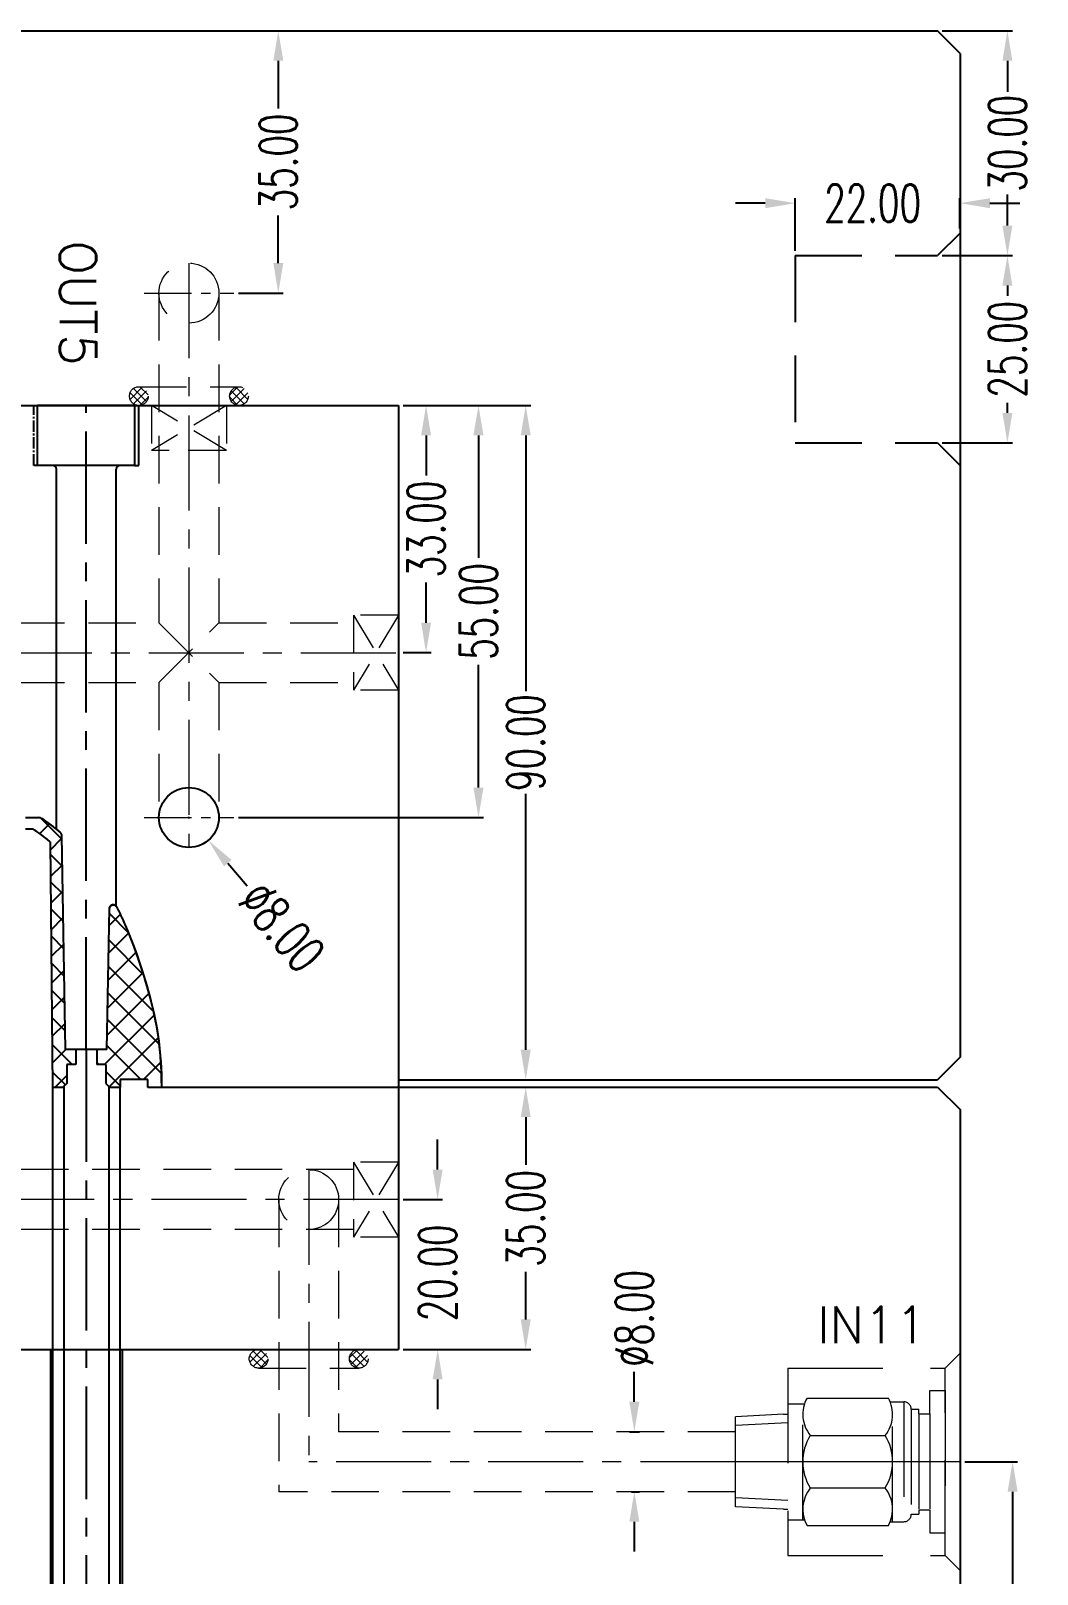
# Model space of a CAD drawing. Header units: inches. Extents: x 157915 to 159347, y -49911 to -48898.
# Drawn here: x 158297.3 to 158431.8, y -49664.1 to -49458.1 of the extents above; entities that cross this region are included whole.
import ezdxf
from ezdxf.enums import TextEntityAlignment as Align

# ---------------------------------------------------------------- set-up
doc = ezdxf.new("R2010")
doc.units = ezdxf.units.IN
doc.header["$LTSCALE"] = 2
doc.header["$MEASUREMENT"] = 0
doc.header["$PDMODE"] = 3
doc.header["$PDSIZE"] = 0.3125
for name, pattern in [('CENTER', [50.8, 31.75, -6.35, 6.35, -6.35]), ('CENTER2', [1.125, 0.75, -0.125, 0.125, -0.125]), ('HIDDEN', [9.525, 6.35, -3.175])]:
    doc.linetypes.add(name, pattern=pattern)
doc.layers.get('0').update_dxf_attribs({"linetype": 'CONTINUOUS'})
doc.layers.get('Defpoints').update_dxf_attribs({"linetype": 'CONTINUOUS'})
for name, color, linetype in [('5', 5, 'CONTINUOUS'), ('CAV-COR', 1, 'CONTINUOUS'), ('COOL', 171, 'CONTINUOUS'), ('PIN', 4, 'CONTINUOUS'), ('WT', 4, 'CONTINUOUS')]:
    doc.layers.add(name, color=color, linetype=linetype)
doc.layers.add('dim', color=3, linetype='CONTINUOUS', lineweight=15)
doc.layers.add('WR', color=122, linetype='HIDDEN', lineweight=18)
doc.styles.get("Standard").update_dxf_attribs({"font": 'txt.shx', "width": 0.67})
doc.dimstyles.new('2.00', dxfattribs={"dimtxt": 5, "dimasz": 4, "dimexe": 0.666, "dimexo": 0.626, "dimgap": 1, "dimtad": 0, "dimzin": 0, "dimdsep": 46, "dimtxsty": 'Standard', "dimcen": 0.09, "dimclrd": 3, "dimclre": 3, "dimclrt": 7, "dimazin": 0, "dimtfac": 1, "dimtofl": 0, "dimtmove": 0, "dimatfit": 0, "dimfxl": 0, "dimtolj": 1, "dimtzin": 0, "dimarcsym": 0})

# ---------------------------------------------------------------- blocks, each defined once
blk = doc.blocks.new('*D37141')
at = {"layer": 'Defpoints', "color": 0}
for p in [(158418.44, -49488.07), (158418.44, -49513.07), (158427.78, -49513.07)]:
    blk.add_point(p, dxfattribs=at)
at = {"layer": 'dim', "color": 3, "linetype": 'ByBlock', "lineweight": -2}
for p, q in [((158419.07, -49488.07), (158428.44, -49488.07)), ((158427.78, -49492.07), (158427.78, -49493.43)), ((158427.78, -49509.07), (158427.78, -49507.71)), ((158419.07, -49513.07), (158428.44, -49513.07))]:
    blk.add_line(p, q, dxfattribs=at)
at = {"layer": 'dim', "color": 3, "linetype": 'ByBlock'}
for points in [[(158428.44, -49492.07), (158427.11, -49492.07), (158427.78, -49488.07)], [(158427.11, -49509.07), (158428.44, -49509.07), (158427.78, -49513.07)]]:
    blk.add_solid(points, dxfattribs=at)
at = {"layer": 'dim', "color": 7, "linetype": 'ByBlock', "insert": (158427.78, -49500.57), "char_height": 5, "attachment_point": 5, "rotation": 90}
blk.add_mtext('\\A1;25.00', dxfattribs=at)
blk = doc.blocks.new('*D37142')
at = {"layer": 'Defpoints', "color": 0}
for p in [(158399.44, -49481.07), (158421.44, -49485.07), (158399.44, -49488.07)]:
    blk.add_point(p, dxfattribs=at)
at = {"layer": 'dim', "color": 3, "linetype": 'ByBlock', "lineweight": -2}
for p, q in [((158395.44, -49481.07), (158391.44, -49481.07)), ((158399.44, -49487.44), (158399.44, -49480.41)), ((158421.44, -49484.44), (158421.44, -49480.41)), ((158425.44, -49481.07), (158429.44, -49481.07))]:
    blk.add_line(p, q, dxfattribs=at)
at = {"layer": 'dim', "color": 3, "linetype": 'ByBlock'}
for points in [[(158395.44, -49481.74), (158395.44, -49480.41), (158399.44, -49481.07)], [(158425.44, -49480.41), (158425.44, -49481.74), (158421.44, -49481.07)]]:
    blk.add_solid(points, dxfattribs=at)
at = {"layer": 'dim', "color": 7, "linetype": 'ByBlock', "insert": (158409.77, -49481.07), "char_height": 5, "attachment_point": 5}
blk.add_mtext('\\A1;22.00', dxfattribs=at)
blk = doc.blocks.new('*D37151')
at = {"layer": 'Defpoints', "color": 0}
for p in [(158346.44, -49599.07), (158363.43, -49599.07), (158346.44, -49634.07)]:
    blk.add_point(p, dxfattribs=at)
at = {"layer": 'dim', "color": 3, "linetype": 'ByBlock', "lineweight": -2}
for p, q in [((158347.07, -49599.07), (158364.1, -49599.07)), ((158363.43, -49603.07), (158363.43, -49609.43)), ((158363.43, -49630.07), (158363.43, -49623.71)), ((158347.07, -49634.07), (158364.1, -49634.07))]:
    blk.add_line(p, q, dxfattribs=at)
at = {"layer": 'dim', "color": 3, "linetype": 'ByBlock'}
for points in [[(158364.1, -49603.07), (158362.76, -49603.07), (158363.43, -49599.07)], [(158362.76, -49630.07), (158364.1, -49630.07), (158363.43, -49634.07)]]:
    blk.add_solid(points, dxfattribs=at)
at = {"layer": 'dim', "color": 7, "linetype": 'ByBlock', "insert": (158363.43, -49616.57), "char_height": 5, "attachment_point": 5, "rotation": 90}
blk.add_mtext('\\A1;35.00', dxfattribs=at)
blk = doc.blocks.new('*D37152')
at = {"layer": 'Defpoints', "color": 0}
for p in [(158346.44, -49508.07), (158363.43, -49508.07), (158346.44, -49598.07)]:
    blk.add_point(p, dxfattribs=at)
at = {"layer": 'dim', "color": 3, "linetype": 'ByBlock', "lineweight": -2}
for p, q in [((158347.07, -49508.07), (158364.1, -49508.07)), ((158363.43, -49512.07), (158363.43, -49546.21)), ((158363.43, -49594.07), (158363.43, -49559.93)), ((158347.07, -49598.07), (158364.1, -49598.07))]:
    blk.add_line(p, q, dxfattribs=at)
at = {"layer": 'dim', "color": 3, "linetype": 'ByBlock'}
for points in [[(158364.1, -49512.07), (158362.76, -49512.07), (158363.43, -49508.07)], [(158362.76, -49594.07), (158364.1, -49594.07), (158363.43, -49598.07)]]:
    blk.add_solid(points, dxfattribs=at)
at = {"layer": 'dim', "color": 7, "linetype": 'ByBlock', "insert": (158363.43, -49553.07), "char_height": 5, "attachment_point": 5, "rotation": 90}
blk.add_mtext('\\A1;90.00', dxfattribs=at)
blk = doc.blocks.new('*D37156')
at = {"layer": 'Defpoints', "color": 0}
for p in [(158418.44, -49458.07), (158427.78, -49458.07), (158418.44, -49488.07)]:
    blk.add_point(p, dxfattribs=at)
at = {"layer": 'dim', "color": 3, "linetype": 'ByBlock', "lineweight": -2}
for p, q in [((158419.07, -49458.07), (158428.44, -49458.07)), ((158427.78, -49462.07), (158427.78, -49466.21)), ((158427.78, -49484.07), (158427.78, -49479.93)), ((158419.07, -49488.07), (158428.44, -49488.07))]:
    blk.add_line(p, q, dxfattribs=at)
at = {"layer": 'dim', "color": 3, "linetype": 'ByBlock'}
for points in [[(158428.44, -49462.07), (158427.11, -49462.07), (158427.78, -49458.07)], [(158427.11, -49484.07), (158428.44, -49484.07), (158427.78, -49488.07)]]:
    blk.add_solid(points, dxfattribs=at)
at = {"layer": 'dim', "color": 7, "linetype": 'ByBlock', "insert": (158427.78, -49473.07), "char_height": 5, "attachment_point": 5, "rotation": 90}
blk.add_mtext('\\A1;30.00', dxfattribs=at)
blk = doc.blocks.new('*X36757')
at = {"color": 0}
for p, q in [((-7.86, -0.44), (-6.25, 1.17)), ((-6.25, -1.17), (-7.86, 0.44)), ((-5.66, -0.71), (-7.4, 1.03)), ((-7.4, -1.03), (-5.66, 0.71)), ((-5.45, 0.15), (-6.54, 1.24)), ((5.45, 0.15), (6.54, 1.24)), ((5.66, -0.71), (7.4, 1.03)), ((7.4, -1.03), (5.66, 0.71)), ((7.86, -0.44), (6.25, 1.17)), ((6.25, -1.17), (7.86, 0.44)), ((-6.54, -1.24), (-5.45, -0.15)), ((6.54, -1.24), (5.45, -0.15))]:
    blk.add_line(p, q, dxfattribs=at)
blk = doc.blocks.new('*D37170')
at = {"layer": 'Defpoints', "color": 0}
for p in [(158346.44, -49508.07), (158346.44, -49541.07), (158350.12, -49541.07)]:
    blk.add_point(p, dxfattribs=at)
at = {"layer": 'dim', "color": 3, "linetype": 'ByBlock', "lineweight": -2}
for p, q in [((158347.07, -49508.07), (158350.79, -49508.07)), ((158350.12, -49512.07), (158350.12, -49517.43)), ((158350.12, -49537.07), (158350.12, -49531.71)), ((158347.07, -49541.07), (158350.79, -49541.07))]:
    blk.add_line(p, q, dxfattribs=at)
at = {"layer": 'dim', "color": 3, "linetype": 'ByBlock'}
for points in [[(158350.79, -49512.07), (158349.46, -49512.07), (158350.12, -49508.07)], [(158349.46, -49537.07), (158350.79, -49537.07), (158350.12, -49541.07)]]:
    blk.add_solid(points, dxfattribs=at)
at = {"layer": 'dim', "color": 7, "linetype": 'ByBlock', "insert": (158350.12, -49524.57), "char_height": 5, "attachment_point": 5, "rotation": 90}
blk.add_mtext('\\A1;33.00', dxfattribs=at)
blk = doc.blocks.new('*D37171')
at = {"layer": 'Defpoints', "color": 0}
for p in [(158346.44, -49508.07), (158324.44, -49563.07), (158357.12, -49563.07)]:
    blk.add_point(p, dxfattribs=at)
at = {"layer": 'dim', "color": 3, "linetype": 'ByBlock', "lineweight": -2}
for p, q in [((158347.07, -49508.07), (158357.78, -49508.07)), ((158357.12, -49512.07), (158357.12, -49528.43)), ((158357.12, -49559.07), (158357.12, -49542.71)), ((158325.07, -49563.07), (158357.78, -49563.07))]:
    blk.add_line(p, q, dxfattribs=at)
at = {"layer": 'dim', "color": 3, "linetype": 'ByBlock'}
for points in [[(158357.79, -49512.07), (158356.45, -49512.07), (158357.12, -49508.07)], [(158356.45, -49559.07), (158357.79, -49559.07), (158357.12, -49563.07)]]:
    blk.add_solid(points, dxfattribs=at)
at = {"layer": 'dim', "color": 7, "linetype": 'ByBlock', "insert": (158357.12, -49535.57), "char_height": 5, "attachment_point": 5, "rotation": 90}
blk.add_mtext('\\A1;55.00', dxfattribs=at)
blk = doc.blocks.new('*D37172')
at = {"layer": 'Defpoints', "color": 0}
for p in [(158315.85, -49560.03), (158321.04, -49566.12)]:
    blk.add_point(p, dxfattribs=at)
at = {"layer": 'dim', "color": 3, "linetype": 'ByBlock', "lineweight": -2}
for p, q in [((158318.35, -49563.07), (158318.53, -49563.07)), ((158318.44, -49563.16), (158318.44, -49562.98)), ((158323.63, -49569.16), (158326.23, -49572.2))]:
    blk.add_line(p, q, dxfattribs=at)
at = {"layer": 'dim', "color": 3, "linetype": 'ByBlock'}
blk.add_solid([(158324.14, -49568.73), (158323.13, -49569.59), (158321.04, -49566.12)], dxfattribs=at)
at = {"layer": 'dim', "color": 7, "linetype": 'ByBlock', "insert": (158330.86, -49577.64), "char_height": 5, "attachment_point": 5, "rotation": 310.4413}
blk.add_mtext('\\A1;%%c8.00', dxfattribs=at)
blk = doc.blocks.new('*D37173')
at = {"layer": 'Defpoints', "color": 0}
for p in [(158325.85, -49458.07), (158330.38, -49458.07), (158324.44, -49493.07)]:
    blk.add_point(p, dxfattribs=at)
at = {"layer": 'dim', "color": 3, "linetype": 'ByBlock', "lineweight": -2}
for p, q in [((158326.48, -49458.07), (158331.05, -49458.07)), ((158330.38, -49462.07), (158330.38, -49468.43)), ((158330.38, -49489.07), (158330.38, -49482.71)), ((158325.07, -49493.07), (158331.05, -49493.07))]:
    blk.add_line(p, q, dxfattribs=at)
at = {"layer": 'dim', "color": 3, "linetype": 'ByBlock'}
for points in [[(158331.05, -49462.07), (158329.72, -49462.07), (158330.38, -49458.07)], [(158329.72, -49489.07), (158331.05, -49489.07), (158330.38, -49493.07)]]:
    blk.add_solid(points, dxfattribs=at)
at = {"layer": 'dim', "color": 7, "linetype": 'ByBlock', "insert": (158330.38, -49475.57), "char_height": 5, "attachment_point": 5, "rotation": 90}
blk.add_mtext('{\\A1;35.00}', dxfattribs=at)
blk = doc.blocks.new('*D37240')
at = {"layer": 'Defpoints', "color": 0}
for p in [(158346.44, -49614.07), (158351.67, -49614.07), (158346.44, -49634.07)]:
    blk.add_point(p, dxfattribs=at)
at = {"layer": 'dim', "color": 3, "linetype": 'ByBlock', "lineweight": -2}
for p, q in [((158351.67, -49610.07), (158351.67, -49606.07)), ((158347.07, -49614.07), (158352.33, -49614.07)), ((158347.07, -49634.07), (158352.33, -49634.07)), ((158351.67, -49638.07), (158351.67, -49642.07))]:
    blk.add_line(p, q, dxfattribs=at)
at = {"layer": 'dim', "color": 3, "linetype": 'ByBlock'}
for points in [[(158351, -49610.07), (158352.33, -49610.07), (158351.67, -49614.07)], [(158352.33, -49638.07), (158351, -49638.07), (158351.67, -49634.07)]]:
    blk.add_solid(points, dxfattribs=at)
at = {"layer": 'dim', "color": 7, "linetype": 'ByBlock', "insert": (158351.67, -49623.86), "char_height": 5, "attachment_point": 5, "rotation": 90}
blk.add_mtext('\\A1;20.00', dxfattribs=at)
blk = doc.blocks.new('*D37241')
at = {"layer": 'Defpoints', "color": 0}
for p in [(158421.44, -49649.07), (158428.47, -49649.07), (158418.44, -49699.07)]:
    blk.add_point(p, dxfattribs=at)
at = {"layer": 'dim', "color": 3, "linetype": 'ByBlock', "lineweight": -2}
for p, q in [((158422.07, -49649.07), (158429.14, -49649.07)), ((158428.47, -49653.07), (158428.47, -49667.21)), ((158428.47, -49695.07), (158428.47, -49680.93)), ((158419.07, -49699.07), (158429.14, -49699.07))]:
    blk.add_line(p, q, dxfattribs=at)
at = {"layer": 'dim', "color": 3, "linetype": 'ByBlock'}
for points in [[(158429.14, -49653.07), (158427.8, -49653.07), (158428.47, -49649.07)], [(158427.8, -49695.07), (158429.14, -49695.07), (158428.47, -49699.07)]]:
    blk.add_solid(points, dxfattribs=at)
at = {"layer": 'dim', "color": 7, "linetype": 'ByBlock', "insert": (158428.47, -49674.07), "char_height": 5, "attachment_point": 5, "rotation": 90}
blk.add_mtext('\\A1;50.00', dxfattribs=at)
blk = doc.blocks.new('*D37242')
at = {"layer": 'Defpoints', "color": 0}
for p in [(158376.66, -49645.07), (158377.94, -49645.07), (158376.93, -49653.07)]:
    blk.add_point(p, dxfattribs=at)
at = {"layer": 'dim', "color": 3, "linetype": 'ByBlock', "lineweight": -2}
for p, q in [((158377.94, -49641.07), (158377.94, -49637.07)), ((158377.29, -49645.07), (158378.61, -49645.07)), ((158377.56, -49653.07), (158378.61, -49653.07)), ((158377.94, -49657.07), (158377.94, -49661.07))]:
    blk.add_line(p, q, dxfattribs=at)
at = {"layer": 'dim', "color": 3, "linetype": 'ByBlock'}
for points in [[(158377.28, -49641.07), (158378.61, -49641.07), (158377.94, -49645.07)], [(158378.61, -49657.07), (158377.28, -49657.07), (158377.94, -49653.07)]]:
    blk.add_solid(points, dxfattribs=at)
at = {"layer": 'dim', "color": 7, "linetype": 'ByBlock', "insert": (158377.94, -49629.93), "char_height": 5, "attachment_point": 5, "rotation": 90}
blk.add_mtext('%%c8.00', dxfattribs=at)
blk = doc.blocks.new('20150129.111502')
at = {"layer": '5', "color": 122, "linetype": 'HIDDEN', "lineweight": 0}
for p, q in [((0, 14.5), (0, -14.5)), ((2, 12.5), (0, 14.5)), ((2, 12.5), (2, -12.5)), ((23, 12.5), (2, 12.5)), ((23, -12.5), (23, 12.5)), ((2, -9.5), (2, 9.5)), ((4.01, 9.5), (2, 9.5)), ((4.01, 6.4), (4.01, 9.5)), ((20.43, 8.5), (9.57, 8.5)), ((4.01, -6.4), (4.01, 6.4)), ((5.51, 6.4), (4.01, 6.4)), ((5.51, 6.4), (5.51, 7)), ((6.51, 7), (5.51, 7)), ((5.51, 6.4), (5.51, 7)), ((5.51, -6.4), (5.51, 6.4)), ((6.51, -7), (6.51, 7)), ((7.51, -8), (7.51, 8)), ((9.33, 8), (7.51, 8)), ((9, 8), (9, -8)), ((23, 7.75), (20.77, 7.75)), ((21, 7.75), (21, -7.75)), ((23.56, 6.35), (23, 6.35)), ((23.56, 6.35), (30, 6.01)), ((23, 5.19), (30, 4.82)), ((30, 6.01), (30, -6.01)), ((20.01, 3.5), (9.99, 3.5)), ((20.01, -3.5), (9.99, -3.5)), ((23, -5.19), (30, -4.82)), ((23.56, -6.35), (30, -6.01)), ((5.51, -6.4), (4.01, -6.4)), ((4.01, -6.4), (4.01, -9.5)), ((5.51, -6.4), (5.51, -7)), ((5.51, -6.4), (5.51, -7)), ((6.51, -7), (5.51, -7)), ((9.33, -8), (7.51, -8)), ((23, -7.75), (20.77, -7.75)), ((23.56, -6.35), (23, -6.35)), ((4.01, -9.5), (2, -9.5)), ((20.43, -8.5), (9.57, -8.5)), ((2, -12.5), (0, -14.5)), ((23, -12.5), (2, -12.5))]:
    blk.add_line(p, q, dxfattribs=at)
at = {"layer": '5', "color": 122, "linetype": 'CENTER', "lineweight": 0, "ltscale": 0.5}
blk.add_line((0, 0), (30, 0), dxfattribs=at)
at = {"layer": '5', "color": 122, "linetype": 'HIDDEN', "lineweight": 0}
for centre, radius, start, end in [((13.47, 6.32), 4.47, 150.752, 219.0183), ((16.53, 6.32), 4.47, 320.9817, 29.248), ((7.51, 7), 1, 90, 180), ((15.66, 0), 6.66, 148.3016, 211.6984), ((14.34, 0), 6.66, 328.3016, 31.6984), ((13.47, -6.32), 4.47, 140.9817, 209.248), ((16.53, -6.32), 4.47, 330.752, 39.0183), ((7.51, -7), 1, 180, 270)]:
    blk.add_arc(centre, radius, start, end, dxfattribs=at)

msp = doc.modelspace()

# ---------------------------------------------------------------- linework, layer by layer
at = {"linetype": 'Continuous'}
for p, q in [((158074.445, -49458.071), (158418.445, -49458.071)), ((158421.445, -49461.071), (158418.445, -49458.071)), ((158421.445, -49461.071), (158421.445, -49595.071)), ((158421.445, -49595.071), (158418.445, -49598.071)), ((158346.445, -49598.071), (158418.445, -49598.071)), ((158346.445, -49599.071), (158418.445, -49599.071)), ((158418.445, -49599.071), (158421.445, -49602.071)), ((158421.445, -49602.071), (158421.445, -49696.071))]:
    msp.add_line(p, q, dxfattribs=at)
at = {"color": 8, "linetype": 'HIDDEN', "ltscale": 0.7}
for p, q in [((158421.445, -49485.071), (158418.445, -49488.071)), ((158399.445, -49488.071), (158399.445, -49513.071)), ((158399.445, -49488.071), (158418.445, -49488.071)), ((158399.445, -49513.071), (158418.445, -49513.071)), ((158418.445, -49513.071), (158421.445, -49516.071))]:
    msp.add_line(p, q, dxfattribs=at)
at = {"layer": 'CAV-COR'}
for p, q in [((158146.445, -49508.071), (158346.445, -49508.071)), ((158346.445, -49508.071), (158346.445, -49634.071)), ((158296.594, -49563.092), (158298.302, -49563.092)), ((158298.681, -49563.166), (158301.481, -49565.966)), ((158298.866, -49563.265), (158299.304, -49563.568)), ((158299.158, -49563.466), (158299.444, -49563.667)), ((158299.304, -49563.568), (158299.728, -49563.873)), ((158296.594, -49564.599), (158297.608, -49564.599)), ((158298.02, -49564.878), (158297.608, -49564.599)), ((158298.156, -49564.972), (158297.884, -49564.785)), ((158298.422, -49565.16), (158298.02, -49564.878)), ((158298.814, -49565.446), (158298.423, -49565.161)), ((158298.508, -49565.223), (158299.803, -49563.929)), ((158298.941, -49565.542), (158298.685, -49565.351)), ((158299.195, -49565.736), (158298.814, -49565.446)), ((158299.724, -49563.87), (158299.998, -49564.073)), ((158299.728, -49563.873), (158300.14, -49564.181)), ((158299.998, -49564.073), (158300.266, -49564.278)), ((158300.14, -49564.181), (158300.539, -49564.49)), ((158300.53, -49564.484), (158300.925, -49564.802)), ((158300.79, -49564.693), (158301.046, -49564.904)), ((158300.925, -49564.802), (158301.298, -49565.117)), ((158301.971, -49594.046), (158301.473, -49565.49)), ((158299.566, -49566.029), (158299.195, -49565.736)), ((158299.687, -49566.127), (158299.442, -49565.93)), ((158299.927, -49566.326), (158299.566, -49566.029)), ((158299.927, -49566.326), (158300.212, -49599.071)), ((158299.936, -49567.388), (158301.479, -49565.845)), ((158299.941, -49568.019), (158301.545, -49569.622)), ((158299.967, -49570.949), (158301.541, -49569.375)), ((158299.973, -49571.643), (158301.609, -49573.278)), ((158299.998, -49574.51), (158301.602, -49572.906)), ((158300.005, -49575.266), (158301.672, -49576.934)), ((158307.499, -49594.046), (158307.827, -49575.22)), ((158307.816, -49575.893), (158310.332, -49578.409)), ((158307.835, -49575.145), (158307.827, -49575.22)), ((158307.827, -49575.22), (158307.831, -49575.164)), ((158308.778, -49575.002), (158308.739, -49574.939)), ((158308.778, -49575.002), (158309.035, -49575.518)), ((158309.027, -49575.5), (158309.284, -49576.032)), ((158300.029, -49578.071), (158301.664, -49576.436)), ((158307.788, -49577.497), (158309.274, -49576.01)), ((158309.271, -49576.003), (158309.525, -49576.544)), ((158309.51, -49576.511), (158309.757, -49577.053)), ((158309.744, -49577.024), (158309.981, -49577.56)), ((158309.973, -49577.542), (158310.197, -49578.064)), ((158300.036, -49578.89), (158301.736, -49580.59)), ((158300.06, -49581.632), (158301.725, -49579.967)), ((158307.724, -49581.152), (158310.37, -49578.506)), ((158307.754, -49579.423), (158312.343, -49584.012)), ((158307.66, -49584.808), (158311.358, -49581.11)), ((158311.631, -49581.863), (158312.253, -49583.718)), ((158300.068, -49582.514), (158301.8, -49584.246)), ((158300.091, -49585.193), (158301.787, -49583.497)), ((158307.596, -49588.464), (158312.274, -49583.787)), ((158307.692, -49582.954), (158313.696, -49588.957)), ((158300.1, -49586.138), (158301.864, -49587.902)), ((158300.122, -49588.754), (158301.849, -49587.028)), ((158307.532, -49592.12), (158313.092, -49586.561)), ((158307.631, -49586.484), (158314.442, -49593.296)), ((158313.35, -49587.557), (158313.581, -49588.47)), ((158300.131, -49589.761), (158301.928, -49591.558)), ((158307.189, -49596.056), (158313.8, -49589.445)), ((158307.569, -49590.015), (158314.752, -49597.198)), ((158300.153, -49592.315), (158301.91, -49590.558)), ((158300.163, -49593.385), (158302.834, -49596.056)), ((158300.185, -49595.876), (158302.015, -49594.046)), ((158307.499, -49594.046), (158301.971, -49594.046)), ((158303.328, -49594.046), (158303.328, -49596.056)), ((158306.142, -49594.046), (158306.142, -49596.056)), ((158307.507, -49593.545), (158312.028, -49598.066)), ((158307.808, -49599.029), (158314.343, -49592.494)), ((158303.328, -49596.056), (158302.122, -49596.056)), ((158302.122, -49596.056), (158302.122, -49598.568)), ((158306.142, -49595.772), (158306.426, -49596.056)), ((158307.348, -49596.056), (158306.142, -49596.056)), ((158307.348, -49596.056), (158307.348, -49598.568)), ((158312.363, -49598.066), (158314.68, -49595.749)), ((158300.194, -49597.009), (158301.938, -49598.752)), ((158300.582, -49599.071), (158302.122, -49597.531)), ((158302.122, -49598.568), (158301.619, -49599.071)), ((158307.348, -49596.978), (158309.259, -49598.889)), ((158307.348, -49598.568), (158307.85, -49599.071)), ((158309.266, -49598.066), (158309.257, -49599.071)), ((158312.941, -49598.066), (158309.266, -49598.066)), ((158312.975, -49599.071), (158312.941, -49598.066)), ((158300.212, -49599.071), (158301.619, -49599.071)), ((158307.85, -49599.071), (158309.257, -49599.071)), ((158312.973, -49599.011), (158313.033, -49599.071)), ((158312.975, -49599.071), (158346.445, -49599.071)), ((158146.445, -49634.071), (158346.445, -49634.071))]:
    msp.add_line(p, q, dxfattribs=at)
for points in [[(158307.831, -49575.164), (158307.842, -49575.11), (158307.857, -49575.058), (158307.879, -49575.007), (158307.907, -49574.958), (158307.939, -49574.913), (158307.977, -49574.872), (158308.018, -49574.835), (158308.063, -49574.803), (158308.112, -49574.777), (158308.164, -49574.755), (158308.217, -49574.74), (158308.272, -49574.73), (158308.328, -49574.727), (158308.383, -49574.73), (158308.437, -49574.739), (158308.491, -49574.753), (158308.542, -49574.774), (158308.591, -49574.8), (158308.637, -49574.832), (158308.679, -49574.869), (158308.717, -49574.909)], [(158308.738, -49574.937), (158308.691, -49574.88), (158308.638, -49574.832), (158308.577, -49574.792), (158308.509, -49574.76), (158308.439, -49574.739), (158308.366, -49574.729), (158308.29, -49574.729), (158308.217, -49574.74), (158308.147, -49574.762), (158308.079, -49574.794), (158308.018, -49574.835), (158307.964, -49574.885), (158307.917, -49574.944), (158307.879, -49575.007), (158307.852, -49575.073), (158307.835, -49575.145)], [(158308.717, -49574.909), (158308.749, -49574.953), (158308.778, -49575.002)], [(158310.197, -49578.064), (158310.649, -49579.18), (158311.076, -49580.285), (158311.477, -49581.38), (158311.851, -49582.471), (158312.199, -49583.552)], [(158310.197, -49578.064), (158310.946, -49579.978), (158311.631, -49581.863)], [(158312.199, -49583.552), (158312.814, -49585.552), (158313.311, -49587.356)], [(158312.523, -49584.603), (158312.823, -49585.618), (158313.097, -49586.603), (158313.35, -49587.557)], [(158313.311, -49587.356), (158313.791, -49589.352), (158313.979, -49590.237), (158314.146, -49591.129), (158314.293, -49592.025), (158314.418, -49592.943), (158314.518, -49593.886)], [(158313.732, -49589.108), (158314.069, -49590.776), (158314.331, -49592.392)], [(158314.331, -49592.392), (158314.531, -49594.022), (158314.677, -49595.69), (158314.761, -49597.373), (158314.785, -49599.071)], [(158314.518, -49593.886), (158314.596, -49594.852), (158314.66, -49595.852), (158314.715, -49596.891), (158314.757, -49597.964), (158314.785, -49599.071)]]:
    msp.add_lwpolyline(points, dxfattribs=at)
msp.add_circle((158318.445, -49563.071), 4, dxfattribs=at)
for centre, radius, start, end in [((158298.302, -49564.097), 1.005, 55.83421, 90), ((158300.97, -49565.498), 0.502, 1, 49.35952)]:
    msp.add_arc(centre, radius, start, end, dxfattribs=at)
at = {"layer": 'PIN', "linetype": 'CENTER2'}
for p, q in [((158297.735, -49516.071), (158297.735, -49508.071)), ((158298.235, -49516.071), (158297.735, -49516.071))]:
    msp.add_line(p, q, dxfattribs=at)
at = {"layer": 'PIN'}
for p, q in [((158311.235, -49508.071), (158298.235, -49508.071)), ((158298.235, -49516.071), (158298.235, -49508.071)), ((158311.235, -49516.071), (158311.235, -49508.071)), ((158311.735, -49516.071), (158311.735, -49508.071)), ((158311.235, -49516.071), (158298.235, -49516.071)), ((158311.235, -49516.071), (158311.735, -49516.071)), ((158300.735, -49564.649), (158300.735, -49516.571)), ((158308.735, -49574.934), (158308.735, -49516.571))]:
    msp.add_line(p, q, dxfattribs=at)
at = {"layer": 'PIN', "linetype": 'CENTER2', "ltscale": 10}
msp.add_line((158304.735, -49594.046), (158304.735, -49508.071), dxfattribs=at)
at = {"layer": 'PIN', "color": 143, "linetype": 'CENTER2', "ltscale": 10}
msp.add_line((158304.735, -49594.046), (158304.735, -49867.071), dxfattribs=at)
at = {"layer": 'PIN', "color": 123}
for p, q in [((158300.235, -49599.071), (158300.235, -49810.571)), ((158309.235, -49599.071), (158309.235, -49810.571)), ((158299.935, -49634.071), (158299.935, -49699.071)), ((158309.535, -49634.071), (158309.535, -49699.071))]:
    msp.add_line(p, q, dxfattribs=at)
at = {"layer": 'PIN', "color": 143}
for p, q in [((158301.735, -49598.955), (158301.735, -49860.571)), ((158307.735, -49598.955), (158307.735, -49860.571))]:
    msp.add_line(p, q, dxfattribs=at)
at = {"layer": 'PIN'}
for centre, start, end in [((158300.235, -49516.571), 0, 90), ((158309.235, -49516.571), 90, 180)]:
    msp.add_arc(centre, 0.5, start, end, dxfattribs=at)
at = {"layer": 'WR', "linetype": 'CENTER', "ltscale": 0.2}
for p, q in [((158318.445, -49489.071), (158318.445, -49567.071)), ((158272.445, -49541.071), (158346.445, -49541.071)), ((158334.445, -49610.071), (158334.445, -49649.071)), ((158346.445, -49614.071), (158154.445, -49614.071)), ((158391.445, -49649.071), (158334.445, -49649.071))]:
    msp.add_line(p, q, dxfattribs=at)
at = {"layer": 'WR', "linetype": 'CENTER', "ltscale": 0.1}
for p, q in [((158312.445, -49493.071), (158324.445, -49493.071)), ((158312.445, -49563.071), (158324.445, -49563.071))]:
    msp.add_line(p, q, dxfattribs=at)
at = {"layer": 'WR', "linetype": 'HIDDEN', "ltscale": 0.5}
for p, q in [((158314.445, -49493.071), (158314.445, -49537.071)), ((158322.445, -49493.071), (158322.445, -49537.071)), ((158311.755, -49505.571), (158325.135, -49505.571)), ((158311.755, -49508.071), (158325.135, -49508.071)), ((158276.445, -49537.071), (158314.445, -49537.071)), ((158314.445, -49537.071), (158322.445, -49545.071)), ((158314.445, -49545.071), (158322.445, -49537.071)), ((158322.445, -49537.071), (158340.445, -49537.071)), ((158276.445, -49545.071), (158314.445, -49545.071)), ((158314.445, -49545.071), (158314.445, -49563.071)), ((158322.445, -49545.071), (158322.445, -49563.071)), ((158322.445, -49545.071), (158340.445, -49545.071)), ((158340.445, -49610.071), (158158.445, -49610.071)), ((158330.445, -49614.071), (158330.445, -49653.071)), ((158338.445, -49614.071), (158338.445, -49645.071)), ((158340.445, -49618.071), (158158.445, -49618.071)), ((158327.755, -49634.071), (158341.135, -49634.071)), ((158327.755, -49636.571), (158341.135, -49636.571)), ((158391.445, -49645.071), (158338.445, -49645.071)), ((158391.445, -49653.071), (158330.445, -49653.071))]:
    msp.add_line(p, q, dxfattribs=at)
at = {"layer": 'WR', "linetype": 'HIDDEN', "ltscale": 0.4}
for p, q in [((158323.445, -49514.071), (158313.445, -49508.071)), ((158323.445, -49508.071), (158313.445, -49514.071)), ((158313.445, -49508.071), (158313.445, -49514.071)), ((158323.445, -49508.071), (158313.445, -49508.071)), ((158323.445, -49508.071), (158323.445, -49514.071)), ((158323.445, -49514.071), (158313.445, -49514.071)), ((158340.445, -49536.071), (158340.445, -49546.071)), ((158340.445, -49536.071), (158346.445, -49546.071)), ((158346.445, -49536.071), (158340.445, -49546.071)), ((158346.445, -49536.071), (158340.445, -49536.071)), ((158346.445, -49536.071), (158346.445, -49546.071)), ((158346.445, -49546.071), (158340.445, -49546.071)), ((158340.445, -49609.071), (158340.445, -49619.071)), ((158340.445, -49609.071), (158346.445, -49619.071)), ((158346.445, -49609.071), (158340.445, -49619.071)), ((158346.445, -49609.071), (158340.445, -49609.071)), ((158346.445, -49609.071), (158346.445, -49619.071)), ((158346.445, -49619.071), (158340.445, -49619.071))]:
    msp.add_line(p, q, dxfattribs=at)
at = {"layer": 'WR', "linetype": 'HIDDEN', "ltscale": 0.5}
for centre, radius in [((158318.445, -49493.071), 4), ((158311.755, -49506.821), 1.25), ((158325.135, -49506.821), 1.25), ((158334.445, -49614.071), 4), ((158327.755, -49635.321), 1.25), ((158341.135, -49635.321), 1.25)]:
    msp.add_circle(centre, radius, dxfattribs=at)
at = {"layer": 'WR', "linetype": 'Continuous', "ltscale": 0.5}
msp.add_circle((158318.445, -49563.071), 4, dxfattribs=at)

# ---------------------------------------------------------------- block references
at = {"layer": 'WR', "linetype": 'HIDDEN', "ltscale": 0.5, "xscale": -1, "rotation": 180}
for p in [(158318.445, -49506.821), (158334.445, -49635.321)]:
    msp.add_blockref('*X36757', p, dxfattribs=at)
at = {"layer": 'WT', "linetype": 'ByBlock', "rotation": 180}
msp.add_blockref('20150129.111502', (158421.445, -49649.071), dxfattribs=at)

# ---------------------------------------------------------------- texts
at = {"layer": 'COOL', "color": 4}
for s, rotation, p in [('OUT5', 270, (158303.63, -49494.401)), ('IN11', 360, (158409.673, -49630.788))]:
    msp.add_text(s, height=4.8768, rotation=rotation, dxfattribs=at).set_placement(p, align=Align.MIDDLE)

# ---------------------------------------------------------------- dimensions: what is measured, and where the dimension line sits
at = {"layer": 'dim', "linetype": 'ByBlock'}
for base, p1, p2, text, picture, middle in [((158330.384, -49458.071), (158324.445, -49493.071), (158325.852, -49458.071), '{\\A1;<>}', '*D37173', (158330.384, -49475.571)), ((158377.945, -49645.071), (158376.933, -49653.071), (158376.663, -49645.071), '%%c<>', '*D37242', (158377.945, -49629.929))]:
    dim = msp.add_linear_dim(base=base, p1=p1, p2=p2, angle=90, text=text, dimstyle='2.00', dxfattribs=at)
    dim.commit()
    dim.dimension.update_dxf_attribs({"geometry": picture, "text_midpoint": middle})
for base, p1, p2, picture, middle in [((158427.777, -49458.071), (158418.445, -49488.071), (158418.445, -49458.071), '*D37156', (158427.777, -49473.071)), ((158427.777, -49513.071), (158418.445, -49488.071), (158418.445, -49513.071), '*D37141', (158427.777, -49500.571)), ((158357.119, -49563.071), (158346.445, -49508.071), (158324.445, -49563.071), '*D37171', (158357.119, -49535.571)), ((158350.125, -49541.071), (158346.445, -49508.071), (158346.445, -49541.071), '*D37170', (158350.125, -49524.571)), ((158363.429, -49599.071), (158346.445, -49634.071), (158346.445, -49599.071), '*D37151', (158363.429, -49616.571)), ((158428.469, -49649.071), (158418.445, -49699.071), (158421.445, -49649.071), '*D37241', (158428.469, -49674.071))]:
    dim = msp.add_linear_dim(base=base, p1=p1, p2=p2, angle=90, dimstyle='2.00', dxfattribs=at)
    dim.commit()
    dim.dimension.update_dxf_attribs({"geometry": picture, "text_midpoint": middle})
dim = msp.add_linear_dim(base=(158399.445, -49481.073), p1=(158421.445, -49485.071), p2=(158399.445, -49488.071), dimstyle='2.00', dxfattribs=at)
dim.commit()
dim.dimension.update_dxf_attribs({"geometry": '*D37142', "text_midpoint": (158409.768, -49481.073), "dimtype": 160})
for base, p1, p2, picture, middle in [((158363.429, -49508.071), (158346.445, -49598.071), (158346.445, -49508.071), '*D37152', (158363.429, -49553.071)), ((158351.668, -49614.071), (158346.445, -49634.071), (158346.445, -49614.071), '*D37240', (158351.668, -49623.86))]:
    dim = msp.add_linear_dim(base=base, p1=p1, p2=p2, angle=90, dimstyle='2.00', dxfattribs=at)
    dim.commit()
    dim.dimension.update_dxf_attribs({"geometry": picture, "text_midpoint": middle, "dimtype": 160})
dim = msp.add_diameter_dim_2p(p1=(158315.85, -49560.027), p2=(158321.04, -49566.115), dimstyle='2.00', dxfattribs=at)
dim.commit()
dim.dimension.update_dxf_attribs({"geometry": '*D37172', "text_midpoint": (158330.862, -49577.639)})

doc.saveas('drawing.dxf')
